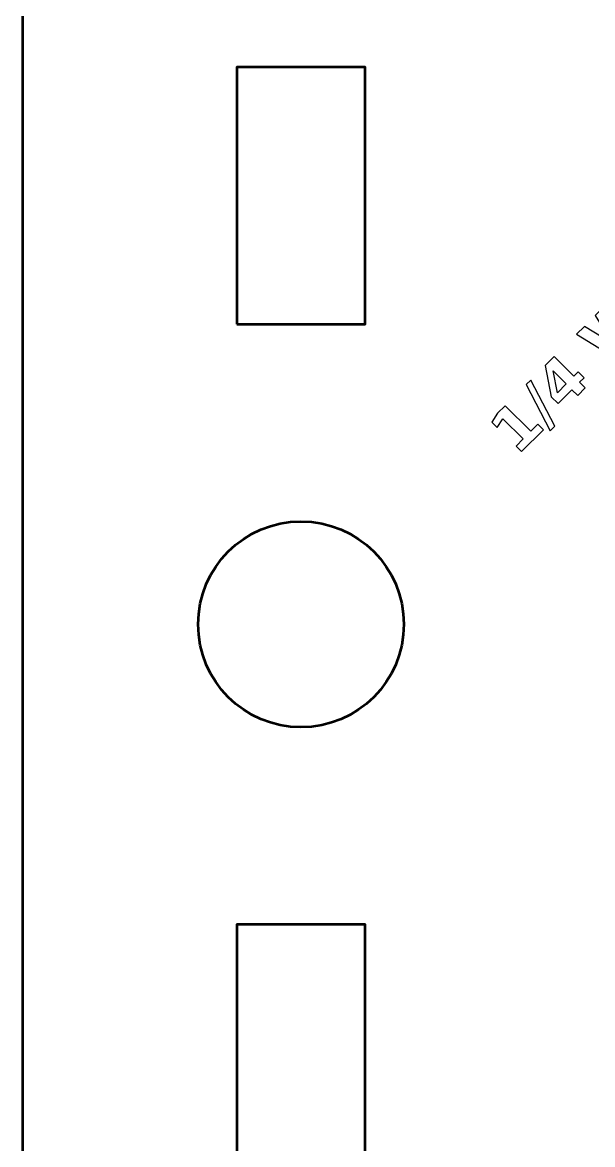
# Model space of a CAD drawing. Header units: centimetres. Extents: x -22.1 to 1.1, y -17.5 to -11.2.
# Drawn here: x -22.15 to -20.82, y -16.064 to -13.446 of the extents above; entities that cross this region are included whole.
import ezdxf

# ---------------------------------------------------------------- set-up
doc = ezdxf.new("R2010")
doc.units = ezdxf.units.CM
doc.header["$MEASUREMENT"] = 0
doc.layers.add('Layer 1', color=7, linetype='Continuous')

msp = doc.modelspace()

# ---------------------------------------------------------------- linework, layer by layer
at = {"layer": 'Layer 1', "color": 253, "lineweight": 53}
for points in [[(-21.65, -14.15), (-21.35, -14.15), (-21.35, -13.55), (-21.65, -13.55), (-21.65, -14.15)], [(-21.65, -16.15), (-21.35, -16.15), (-21.35, -15.55), (-21.65, -15.55), (-21.65, -16.15)]]:
    msp.add_lwpolyline(points, close=True, dxfattribs=at)
msp.add_ellipse((-21.5, -14.85), major_axis=(0, 0.24), ratio=1, dxfattribs=at)
msp.add_open_spline([(-22.15, -17), (-22.15, -17), (-22.15, -12.7), (-22.15, -12.7), (-22.15, -12.7), (-22.15, -12.42391), (-21.92609, -12.2), (-21.65, -12.2), (-21.65, -12.2), (-21.65, -12.2), (-17.35, -12.2), (-17.35, -12.2), (-17.35, -12.2), (-17.07391, -12.2), (-16.85, -12.42391), (-16.85, -12.7), (-16.85, -12.7), (-16.85, -12.7), (-16.85, -17), (-16.85, -17), (-16.85, -17), (-16.85, -17.27609), (-17.07391, -17.5), (-17.35, -17.5), (-17.35, -17.5), (-17.35, -17.5), (-21.65, -17.5), (-21.65, -17.5), (-21.65, -17.5), (-21.92609, -17.5), (-22.15, -17.27609), (-22.15, -17)], degree=3, knots=[0, 0, 0, 0, 0.125, 0.125, 0.125, 0.125, 0.25, 0.25, 0.25, 0.25, 0.375, 0.375, 0.375, 0.375, 0.5, 0.5, 0.5, 0.5, 0.625, 0.625, 0.625, 0.625, 0.75, 0.75, 0.75, 0.75, 0.875, 0.875, 0.875, 0.875, 1, 1, 1, 1], dxfattribs=at)
at = {"layer": 'Layer 1', "color": 250}
for points, knots in [([(-20.8567, -14.17297), (-20.8567, -14.17297), (-20.83873, -14.155), (-20.83873, -14.155), (-20.83873, -14.155), (-20.83873, -14.155), (-20.77327, -14.19528), (-20.77327, -14.19528), (-20.77327, -14.19528), (-20.77327, -14.19528), (-20.81368, -14.12995), (-20.81368, -14.12995), (-20.81368, -14.12995), (-20.81368, -14.12995), (-20.7956, -14.11187), (-20.7956, -14.11187), (-20.7956, -14.11187), (-20.7956, -14.11187), (-20.73027, -14.15225), (-20.73027, -14.15225), (-20.73027, -14.15225), (-20.73027, -14.15225), (-20.77055, -14.08682), (-20.77055, -14.08682), (-20.77055, -14.08682), (-20.77055, -14.08682), (-20.75272, -14.06899), (-20.75272, -14.06899), (-20.75272, -14.06899), (-20.75272, -14.06899), (-20.69712, -14.15887), (-20.69712, -14.15887), (-20.69712, -14.15887), (-20.69712, -14.15887), (-20.71876, -14.18051), (-20.71876, -14.18051), (-20.71876, -14.18051), (-20.71876, -14.18051), (-20.78727, -14.13842), (-20.78727, -14.13842), (-20.78727, -14.13842), (-20.78727, -14.13842), (-20.74503, -14.20678), (-20.74503, -14.20678), (-20.74503, -14.20678), (-20.74503, -14.20678), (-20.76667, -14.22842), (-20.76667, -14.22842), (-20.76667, -14.22842), (-20.76667, -14.22842), (-20.8567, -14.17297), (-20.8567, -14.17297)], [0, 0, 0, 0, 0.0769231, 0.0769231, 0.0769231, 0.0769231, 0.1538462, 0.1538462, 0.1538462, 0.1538462, 0.2307692, 0.2307692, 0.2307692, 0.2307692, 0.3076923, 0.3076923, 0.3076923, 0.3076923, 0.3846154, 0.3846154, 0.3846154, 0.3846154, 0.4615385, 0.4615385, 0.4615385, 0.4615385, 0.5384615, 0.5384615, 0.5384615, 0.5384615, 0.6153846, 0.6153846, 0.6153846, 0.6153846, 0.6923077, 0.6923077, 0.6923077, 0.6923077, 0.7692308, 0.7692308, 0.7692308, 0.7692308, 0.8461538, 0.8461538, 0.8461538, 0.8461538, 0.9230769, 0.9230769, 0.9230769, 0.9230769, 1, 1, 1, 1]), ([(-20.9302, -14.24647), (-20.9302, -14.24647), (-20.90934, -14.22561), (-20.90934, -14.22561), (-20.90934, -14.22561), (-20.90934, -14.22561), (-20.86346, -14.27149), (-20.86346, -14.27149), (-20.86346, -14.27149), (-20.86346, -14.27149), (-20.85308, -14.26112), (-20.85308, -14.26112), (-20.85308, -14.26112), (-20.85308, -14.26112), (-20.83949, -14.27471), (-20.83949, -14.27471), (-20.83949, -14.27471), (-20.83949, -14.27471), (-20.84987, -14.28509), (-20.84987, -14.28509), (-20.84987, -14.28509), (-20.84987, -14.28509), (-20.8366, -14.29835), (-20.8366, -14.29835), (-20.8366, -14.29835), (-20.8366, -14.29835), (-20.85433, -14.31608), (-20.85433, -14.31608), (-20.85433, -14.31608), (-20.85433, -14.31608), (-20.86759, -14.30281), (-20.86759, -14.30281), (-20.86759, -14.30281), (-20.86759, -14.30281), (-20.89987, -14.33508), (-20.89987, -14.33508), (-20.89987, -14.33508), (-20.89987, -14.33508), (-20.91595, -14.319), (-20.91595, -14.319), (-20.91595, -14.319), (-20.91595, -14.319), (-20.9302, -14.24647), (-20.9302, -14.24647)], [0, 0, 0, 0, 0.0909091, 0.0909091, 0.0909091, 0.0909091, 0.1818182, 0.1818182, 0.1818182, 0.1818182, 0.2727273, 0.2727273, 0.2727273, 0.2727273, 0.3636364, 0.3636364, 0.3636364, 0.3636364, 0.4545455, 0.4545455, 0.4545455, 0.4545455, 0.5454545, 0.5454545, 0.5454545, 0.5454545, 0.6363636, 0.6363636, 0.6363636, 0.6363636, 0.7272727, 0.7272727, 0.7272727, 0.7272727, 0.8181818, 0.8181818, 0.8181818, 0.8181818, 0.9090909, 0.9090909, 0.9090909, 0.9090909, 1, 1, 1, 1]), ([(-20.91162, -14.25879), (-20.91162, -14.25879), (-20.90177, -14.30981), (-20.90177, -14.30981), (-20.90177, -14.30981), (-20.90177, -14.30981), (-20.88118, -14.28922), (-20.88118, -14.28922), (-20.88118, -14.28922), (-20.88118, -14.28922), (-20.91162, -14.25879), (-20.91162, -14.25879)], [0, 0, 0, 0, 0.3333333, 0.3333333, 0.3333333, 0.3333333, 0.6666667, 0.6666667, 0.6666667, 0.6666667, 1, 1, 1, 1]), ([(-20.97464, -14.29091), (-20.97464, -14.29091), (-20.96382, -14.28009), (-20.96382, -14.28009), (-20.96382, -14.28009), (-20.96382, -14.28009), (-20.9075, -14.38777), (-20.9075, -14.38777), (-20.9075, -14.38777), (-20.9075, -14.38777), (-20.91827, -14.39854), (-20.91827, -14.39854), (-20.91827, -14.39854), (-20.91827, -14.39854), (-20.97464, -14.29091), (-20.97464, -14.29091)], [0, 0, 0, 0, 0.25, 0.25, 0.25, 0.25, 0.5, 0.5, 0.5, 0.5, 0.75, 0.75, 0.75, 0.75, 1, 1, 1, 1]), ([(-20.99821, -14.43404), (-20.99821, -14.43404), (-20.98165, -14.41748), (-20.98165, -14.41748), (-20.98165, -14.41748), (-20.98165, -14.41748), (-21.02866, -14.37047), (-21.02866, -14.37047), (-21.02866, -14.37047), (-21.02866, -14.37047), (-21.04217, -14.39098), (-21.04217, -14.39098), (-21.04217, -14.39098), (-21.04217, -14.39098), (-21.05494, -14.37821), (-21.05494, -14.37821), (-21.05494, -14.37821), (-21.05494, -14.37821), (-21.04152, -14.35779), (-21.04152, -14.35779), (-21.04152, -14.35779), (-21.04152, -14.35779), (-21.0237, -14.33997), (-21.0237, -14.33997), (-21.0237, -14.33997), (-21.0237, -14.33997), (-20.96392, -14.39974), (-20.96392, -14.39974), (-20.96392, -14.39974), (-20.96392, -14.39974), (-20.94736, -14.38319), (-20.94736, -14.38319), (-20.94736, -14.38319), (-20.94736, -14.38319), (-20.9344, -14.39615), (-20.9344, -14.39615), (-20.9344, -14.39615), (-20.9344, -14.39615), (-20.98525, -14.447), (-20.98525, -14.447), (-20.98525, -14.447), (-20.98525, -14.447), (-20.99821, -14.43404), (-20.99821, -14.43404)], [0, 0, 0, 0, 0.0909091, 0.0909091, 0.0909091, 0.0909091, 0.1818182, 0.1818182, 0.1818182, 0.1818182, 0.2727273, 0.2727273, 0.2727273, 0.2727273, 0.3636364, 0.3636364, 0.3636364, 0.3636364, 0.4545455, 0.4545455, 0.4545455, 0.4545455, 0.5454545, 0.5454545, 0.5454545, 0.5454545, 0.6363636, 0.6363636, 0.6363636, 0.6363636, 0.7272727, 0.7272727, 0.7272727, 0.7272727, 0.8181818, 0.8181818, 0.8181818, 0.8181818, 0.9090909, 0.9090909, 0.9090909, 0.9090909, 1, 1, 1, 1])]:
    msp.add_open_spline(points, degree=3, knots=knots, dxfattribs=at)

doc.saveas('drawing.dxf')
